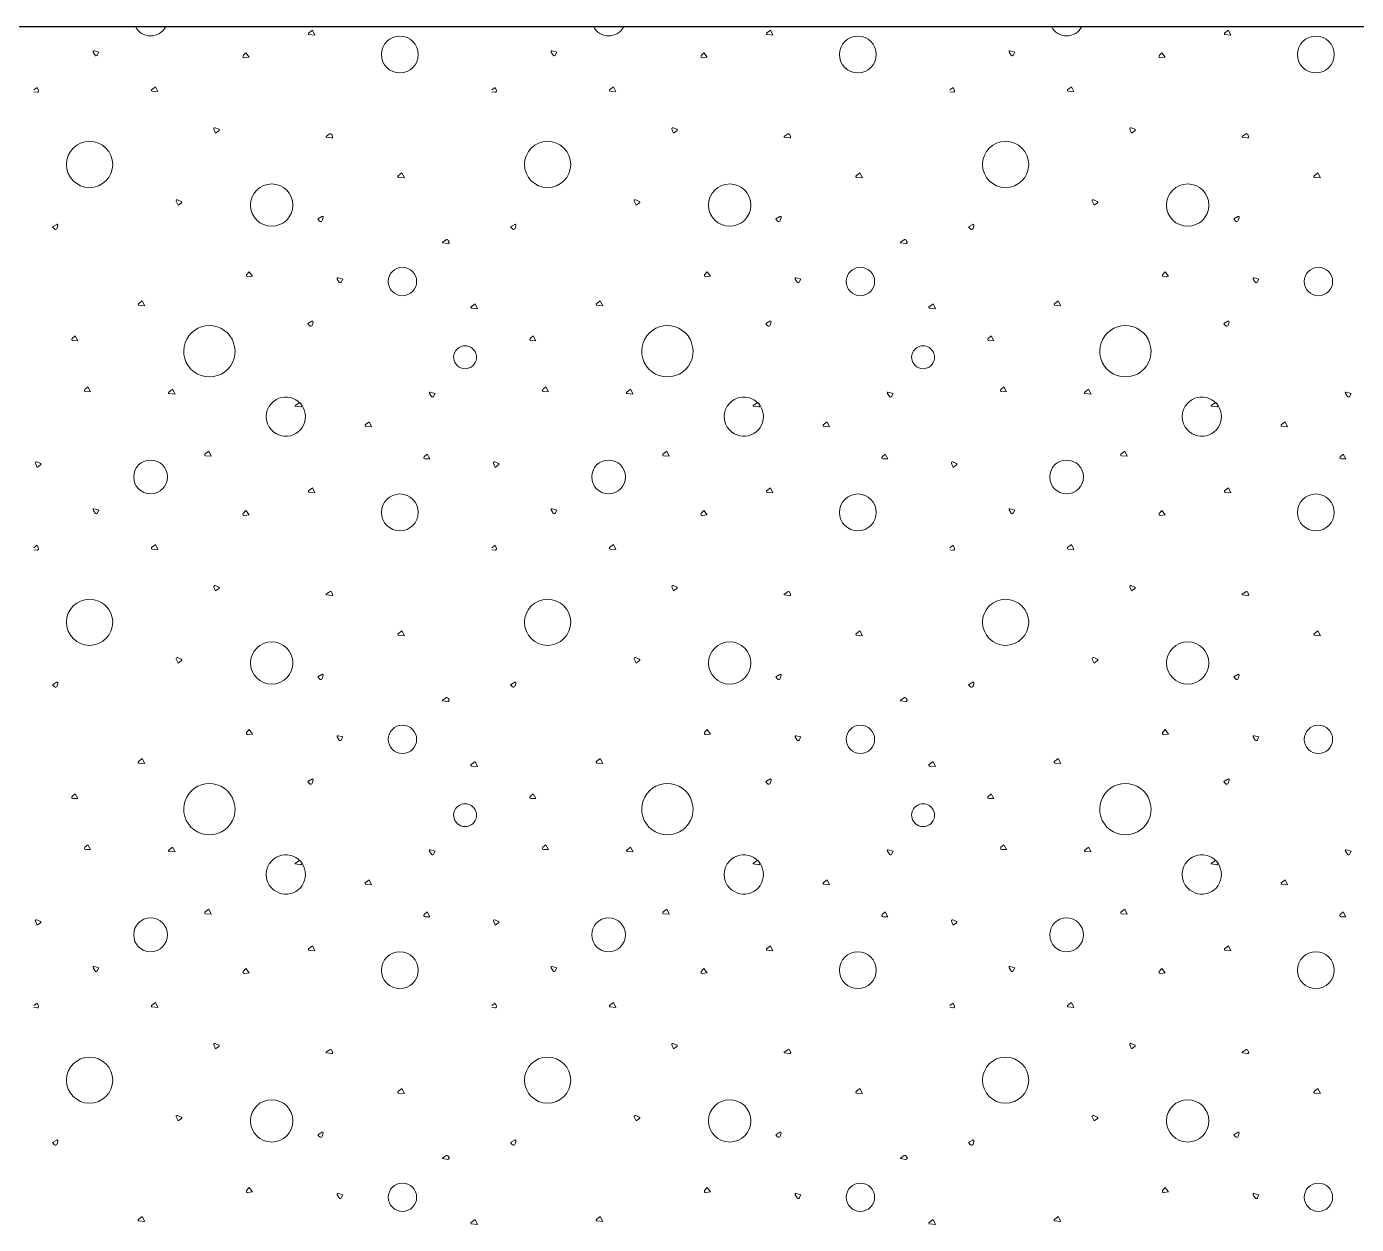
# Model space of a CAD drawing. Header units: millimetres. Extents: x 15 to 2176, y 3 to 641.
# Drawn here: x 859.2 to 905.65, y 46.22 to 88.07 of the extents above; entities that cross this region are included whole.
import ezdxf
from ezdxf.xclip import XClip

# ---------------------------------------------------------------- set-up
doc = ezdxf.new("R2010")
doc.units = ezdxf.units.MM
doc.header["$MEASUREMENT"] = 0
doc.header["$XCLIPFRAME"] = 0
doc.layers.add('A--------P-', color=7, linetype='Continuous')
doc.layers.add('A-01SF-----', color=7, linetype='Continuous')
doc.layers.add('A-L-10--EF-', color=4, linetype='Continuous', lineweight=0)

# ---------------------------------------------------------------- blocks, each defined once
blk = doc.blocks.new('*X6')
at = {"layer": 'A-L-10--EF-'}
for p, q in [((869.049, 87.847), (869.184, 87.953)), ((869.184, 87.953), (869.269, 87.778)), ((885.049, 87.847), (885.184, 87.953)), ((885.184, 87.953), (885.269, 87.778)), ((901.049, 87.847), (901.184, 87.953)), ((901.184, 87.953), (901.269, 87.778)), ((869.269, 87.778), (869.064, 87.796)), ((885.269, 87.778), (885.064, 87.796)), ((901.269, 87.778), (901.064, 87.796)), ((861.59, 87.072), (861.521, 87.182)), ((861.553, 87.225), (861.718, 87.181)), ((861.718, 87.181), (861.665, 87.076)), ((866.765, 87.058), (866.851, 87.162)), ((866.971, 87.009), (866.803, 86.988)), ((866.851, 87.162), (866.971, 87.009)), ((877.59, 87.072), (877.521, 87.182)), ((877.553, 87.225), (877.718, 87.181)), ((877.718, 87.181), (877.665, 87.076)), ((882.765, 87.058), (882.851, 87.162)), ((882.971, 87.009), (882.803, 86.988)), ((882.851, 87.162), (882.971, 87.009)), ((893.59, 87.072), (893.521, 87.182)), ((893.553, 87.225), (893.718, 87.181)), ((893.718, 87.181), (893.665, 87.076)), ((898.765, 87.058), (898.851, 87.162)), ((898.971, 87.009), (898.803, 86.988)), ((898.851, 87.162), (898.971, 87.009)), ((859.443, 85.862), (859.564, 85.947)), ((859.564, 85.947), (859.61, 85.839)), ((863.563, 85.869), (863.699, 85.974)), ((863.699, 85.974), (863.784, 85.8)), ((875.443, 85.862), (875.564, 85.947)), ((875.564, 85.947), (875.61, 85.839)), ((879.563, 85.869), (879.699, 85.974)), ((879.699, 85.974), (879.784, 85.8)), ((891.443, 85.862), (891.564, 85.947)), ((891.564, 85.947), (891.61, 85.839)), ((895.563, 85.869), (895.699, 85.974)), ((895.699, 85.974), (895.784, 85.8)), ((859.565, 85.779), (859.443, 85.795)), ((863.784, 85.8), (863.579, 85.818)), ((875.565, 85.779), (875.443, 85.795)), ((879.784, 85.8), (879.579, 85.818)), ((891.565, 85.779), (891.443, 85.795)), ((895.784, 85.8), (895.579, 85.818)), ((865.738, 84.492), (865.799, 84.351)), ((865.911, 84.484), (865.785, 84.539)), ((865.799, 84.351), (865.916, 84.435)), ((869.661, 84.236), (869.783, 84.322)), ((869.849, 84.189), (869.666, 84.214)), ((869.861, 84.299), (869.887, 84.239)), ((881.738, 84.492), (881.799, 84.351)), ((881.911, 84.484), (881.785, 84.539)), ((881.799, 84.351), (881.916, 84.435)), ((885.661, 84.236), (885.783, 84.322)), ((885.849, 84.189), (885.666, 84.214)), ((885.861, 84.299), (885.887, 84.239)), ((897.738, 84.492), (897.799, 84.351)), ((897.911, 84.484), (897.785, 84.539)), ((897.799, 84.351), (897.916, 84.435)), ((901.661, 84.236), (901.783, 84.322)), ((901.849, 84.189), (901.666, 84.214)), ((901.861, 84.299), (901.887, 84.239)), ((872.174, 82.857), (872.309, 82.962)), ((872.394, 82.788), (872.189, 82.805)), ((872.309, 82.962), (872.394, 82.788)), ((888.174, 82.857), (888.309, 82.962)), ((888.394, 82.788), (888.189, 82.805)), ((888.309, 82.962), (888.394, 82.788)), ((904.174, 82.857), (904.309, 82.962)), ((904.394, 82.788), (904.189, 82.805)), ((904.309, 82.962), (904.394, 82.788)), ((864.426, 81.974), (864.487, 81.834)), ((864.599, 81.967), (864.473, 82.022)), ((864.487, 81.834), (864.604, 81.917)), ((880.426, 81.974), (880.487, 81.834)), ((880.599, 81.967), (880.473, 82.022)), ((880.487, 81.834), (880.604, 81.917)), ((896.426, 81.974), (896.487, 81.834)), ((896.599, 81.967), (896.473, 82.022)), ((896.487, 81.834), (896.604, 81.917)), ((869.514, 81.438), (869.365, 81.352)), ((869.365, 81.352), (869.433, 81.277)), ((869.522, 81.297), (869.556, 81.404)), ((885.514, 81.438), (885.365, 81.352)), ((885.365, 81.352), (885.433, 81.277)), ((885.522, 81.297), (885.556, 81.404)), ((901.514, 81.438), (901.365, 81.352)), ((901.365, 81.352), (901.433, 81.277)), ((901.522, 81.297), (901.556, 81.404)), ((860.249, 81.163), (860.101, 81.077)), ((860.101, 81.077), (860.168, 81.002)), ((860.258, 81.022), (860.291, 81.129)), ((876.249, 81.163), (876.101, 81.077)), ((876.101, 81.077), (876.168, 81.002)), ((876.258, 81.022), (876.291, 81.129)), ((892.249, 81.163), (892.101, 81.077)), ((892.101, 81.077), (892.168, 81.002)), ((892.258, 81.022), (892.291, 81.129)), ((873.727, 80.536), (873.849, 80.621)), ((873.916, 80.489), (873.732, 80.514)), ((873.928, 80.599), (873.954, 80.539)), ((889.727, 80.536), (889.849, 80.621)), ((889.916, 80.489), (889.732, 80.514)), ((889.928, 80.599), (889.954, 80.539)), ((866.882, 79.402), (866.969, 79.506)), ((866.969, 79.506), (867.089, 79.353)), ((882.882, 79.402), (882.969, 79.506)), ((882.969, 79.506), (883.089, 79.353)), ((898.882, 79.402), (898.969, 79.506)), ((898.969, 79.506), (899.089, 79.353)), ((867.089, 79.353), (866.921, 79.332)), ((870.115, 79.141), (870.046, 79.251)), ((870.077, 79.294), (870.243, 79.25)), ((870.243, 79.25), (870.19, 79.145)), ((883.089, 79.353), (882.921, 79.332)), ((886.115, 79.141), (886.046, 79.251)), ((886.077, 79.294), (886.243, 79.25)), ((886.243, 79.25), (886.19, 79.145)), ((899.089, 79.353), (898.921, 79.332)), ((902.115, 79.141), (902.046, 79.251)), ((902.077, 79.294), (902.243, 79.25)), ((902.243, 79.25), (902.19, 79.145)), ((863.102, 78.39), (863.237, 78.495)), ((863.322, 78.321), (863.117, 78.338)), ((863.237, 78.495), (863.322, 78.321)), ((874.727, 78.286), (874.863, 78.391)), ((874.948, 78.216), (874.743, 78.234)), ((874.863, 78.391), (874.948, 78.216)), ((879.102, 78.39), (879.237, 78.495)), ((879.322, 78.321), (879.117, 78.338)), ((879.237, 78.495), (879.322, 78.321)), ((890.727, 78.286), (890.863, 78.391)), ((890.948, 78.216), (890.743, 78.234)), ((890.863, 78.391), (890.948, 78.216)), ((895.102, 78.39), (895.237, 78.495)), ((895.322, 78.321), (895.117, 78.338)), ((895.237, 78.495), (895.322, 78.321)), ((869.163, 77.779), (869.015, 77.693)), ((869.015, 77.693), (869.082, 77.618)), ((869.172, 77.638), (869.205, 77.746)), ((885.163, 77.779), (885.015, 77.693)), ((885.015, 77.693), (885.082, 77.618)), ((885.172, 77.638), (885.205, 77.746)), ((901.163, 77.779), (901.015, 77.693)), ((901.015, 77.693), (901.082, 77.618)), ((901.172, 77.638), (901.205, 77.746)), ((860.788, 77.175), (860.889, 77.264)), ((860.889, 77.264), (860.984, 77.095)), ((876.788, 77.175), (876.889, 77.264)), ((876.889, 77.264), (876.984, 77.095)), ((892.788, 77.175), (892.889, 77.264)), ((892.889, 77.264), (892.984, 77.095)), ((860.984, 77.095), (860.815, 77.099)), ((876.984, 77.095), (876.815, 77.099)), ((892.984, 77.095), (892.815, 77.099)), ((861.228, 75.394), (861.33, 75.483)), ((861.425, 75.314), (861.256, 75.319)), ((861.33, 75.483), (861.425, 75.314)), ((864.161, 75.3), (864.297, 75.405)), ((864.297, 75.405), (864.382, 75.231)), ((873.298, 75.302), (873.464, 75.258)), ((877.228, 75.394), (877.33, 75.483)), ((877.425, 75.314), (877.256, 75.319)), ((877.33, 75.483), (877.425, 75.314)), ((880.161, 75.3), (880.297, 75.405)), ((880.297, 75.405), (880.382, 75.231)), ((889.298, 75.302), (889.464, 75.258)), ((893.228, 75.394), (893.33, 75.483)), ((893.425, 75.314), (893.256, 75.319)), ((893.33, 75.483), (893.425, 75.314)), ((896.161, 75.3), (896.297, 75.405)), ((896.297, 75.405), (896.382, 75.231)), ((905.298, 75.302), (905.464, 75.258)), ((864.382, 75.231), (864.176, 75.249)), ((868.581, 74.834), (868.703, 74.92)), ((868.77, 74.787), (868.587, 74.812)), ((868.782, 74.897), (868.808, 74.837)), ((873.336, 75.149), (873.266, 75.258)), ((873.464, 75.258), (873.411, 75.153)), ((880.382, 75.231), (880.176, 75.249)), ((884.581, 74.834), (884.703, 74.92)), ((884.77, 74.787), (884.587, 74.812)), ((884.782, 74.897), (884.808, 74.837)), ((889.336, 75.149), (889.266, 75.258)), ((889.464, 75.258), (889.411, 75.153)), ((896.382, 75.231), (896.176, 75.249)), ((900.581, 74.834), (900.703, 74.92)), ((900.77, 74.787), (900.587, 74.812)), ((900.782, 74.897), (900.808, 74.837)), ((905.336, 75.149), (905.266, 75.258)), ((905.464, 75.258), (905.411, 75.153)), ((871.027, 74.155), (871.163, 74.261)), ((871.248, 74.086), (871.042, 74.104)), ((871.163, 74.261), (871.248, 74.086)), ((887.027, 74.155), (887.163, 74.261)), ((887.248, 74.086), (887.042, 74.104)), ((887.163, 74.261), (887.248, 74.086)), ((903.027, 74.155), (903.163, 74.261)), ((903.248, 74.086), (903.042, 74.104)), ((903.163, 74.261), (903.248, 74.086)), ((865.427, 73.127), (865.562, 73.232)), ((865.647, 73.058), (865.442, 73.075)), ((865.562, 73.232), (865.647, 73.058)), ((873.088, 73.045), (873.189, 73.134)), ((873.284, 72.965), (873.115, 72.969)), ((873.189, 73.134), (873.284, 72.965)), ((881.427, 73.127), (881.562, 73.232)), ((881.647, 73.058), (881.442, 73.075)), ((881.562, 73.232), (881.647, 73.058)), ((889.088, 73.045), (889.189, 73.134)), ((889.284, 72.965), (889.115, 72.969)), ((889.189, 73.134), (889.284, 72.965)), ((897.427, 73.127), (897.562, 73.232)), ((897.647, 73.058), (897.442, 73.075)), ((897.562, 73.232), (897.647, 73.058)), ((905.088, 73.045), (905.189, 73.134)), ((905.284, 72.965), (905.115, 72.969)), ((905.189, 73.134), (905.284, 72.965)), ((859.503, 72.811), (859.565, 72.671)), ((859.676, 72.804), (859.551, 72.859)), ((859.565, 72.671), (859.681, 72.754)), ((875.503, 72.811), (875.565, 72.671)), ((875.676, 72.804), (875.551, 72.859)), ((875.565, 72.671), (875.681, 72.754)), ((891.503, 72.811), (891.565, 72.671)), ((891.676, 72.804), (891.551, 72.859)), ((891.565, 72.671), (891.681, 72.754)), ((869.049, 71.847), (869.184, 71.953)), ((869.269, 71.778), (869.064, 71.796)), ((869.184, 71.953), (869.269, 71.778)), ((885.049, 71.847), (885.184, 71.953)), ((885.269, 71.778), (885.064, 71.796)), ((885.184, 71.953), (885.269, 71.778)), ((901.049, 71.847), (901.184, 71.953)), ((901.269, 71.778), (901.064, 71.796)), ((901.184, 71.953), (901.269, 71.778)), ((861.59, 71.072), (861.521, 71.182)), ((861.553, 71.225), (861.718, 71.181)), ((861.718, 71.181), (861.665, 71.076)), ((866.765, 71.058), (866.851, 71.162)), ((866.851, 71.162), (866.971, 71.009)), ((877.59, 71.072), (877.521, 71.182)), ((877.553, 71.225), (877.718, 71.181)), ((877.718, 71.181), (877.665, 71.076)), ((882.765, 71.058), (882.851, 71.162)), ((882.851, 71.162), (882.971, 71.009)), ((893.59, 71.072), (893.521, 71.182)), ((893.553, 71.225), (893.718, 71.181)), ((893.718, 71.181), (893.665, 71.076)), ((898.765, 71.058), (898.851, 71.162)), ((898.851, 71.162), (898.971, 71.009)), ((866.971, 71.009), (866.803, 70.988)), ((882.971, 71.009), (882.803, 70.988)), ((898.971, 71.009), (898.803, 70.988)), ((859.443, 69.862), (859.564, 69.947)), ((859.565, 69.779), (859.443, 69.795)), ((859.564, 69.947), (859.61, 69.839)), ((863.563, 69.869), (863.699, 69.974)), ((863.784, 69.8), (863.579, 69.818)), ((863.699, 69.974), (863.784, 69.8)), ((875.443, 69.862), (875.564, 69.947)), ((875.565, 69.779), (875.443, 69.795)), ((875.564, 69.947), (875.61, 69.839)), ((879.563, 69.869), (879.699, 69.974)), ((879.784, 69.8), (879.579, 69.818)), ((879.699, 69.974), (879.784, 69.8)), ((891.443, 69.862), (891.564, 69.947)), ((891.565, 69.779), (891.443, 69.795)), ((891.564, 69.947), (891.61, 69.839)), ((895.563, 69.869), (895.699, 69.974)), ((895.784, 69.8), (895.579, 69.818)), ((895.699, 69.974), (895.784, 69.8)), ((865.738, 68.492), (865.799, 68.351)), ((865.911, 68.484), (865.785, 68.539)), ((865.799, 68.351), (865.916, 68.435)), ((869.661, 68.236), (869.783, 68.322)), ((869.861, 68.299), (869.887, 68.239)), ((881.738, 68.492), (881.799, 68.351)), ((881.911, 68.484), (881.785, 68.539)), ((881.799, 68.351), (881.916, 68.435)), ((885.661, 68.236), (885.783, 68.322)), ((885.861, 68.299), (885.887, 68.239)), ((897.738, 68.492), (897.799, 68.351)), ((897.911, 68.484), (897.785, 68.539)), ((897.799, 68.351), (897.916, 68.435)), ((901.661, 68.236), (901.783, 68.322)), ((901.861, 68.299), (901.887, 68.239)), ((869.849, 68.189), (869.666, 68.214)), ((885.849, 68.189), (885.666, 68.214)), ((901.849, 68.189), (901.666, 68.214)), ((872.174, 66.857), (872.309, 66.962)), ((872.309, 66.962), (872.394, 66.788)), ((888.174, 66.857), (888.309, 66.962)), ((888.309, 66.962), (888.394, 66.788)), ((904.174, 66.857), (904.309, 66.962)), ((904.309, 66.962), (904.394, 66.788)), ((872.394, 66.788), (872.189, 66.805)), ((888.394, 66.788), (888.189, 66.805)), ((904.394, 66.788), (904.189, 66.805)), ((864.426, 65.974), (864.487, 65.834)), ((864.599, 65.967), (864.473, 66.022)), ((880.426, 65.974), (880.487, 65.834)), ((880.599, 65.967), (880.473, 66.022)), ((896.426, 65.974), (896.487, 65.834)), ((896.599, 65.967), (896.473, 66.022)), ((864.487, 65.834), (864.604, 65.917)), ((880.487, 65.834), (880.604, 65.917)), ((896.487, 65.834), (896.604, 65.917)), ((860.249, 65.163), (860.101, 65.077)), ((860.101, 65.077), (860.168, 65.002)), ((860.258, 65.022), (860.291, 65.129)), ((869.514, 65.438), (869.365, 65.352)), ((869.365, 65.352), (869.433, 65.277)), ((869.522, 65.297), (869.556, 65.404)), ((876.249, 65.163), (876.101, 65.077)), ((876.101, 65.077), (876.168, 65.002)), ((876.258, 65.022), (876.291, 65.129)), ((885.514, 65.438), (885.365, 65.352)), ((885.365, 65.352), (885.433, 65.277)), ((885.522, 65.297), (885.556, 65.404)), ((892.249, 65.163), (892.101, 65.077)), ((892.101, 65.077), (892.168, 65.002)), ((892.258, 65.022), (892.291, 65.129)), ((901.514, 65.438), (901.365, 65.352)), ((901.365, 65.352), (901.433, 65.277)), ((901.522, 65.297), (901.556, 65.404)), ((873.727, 64.536), (873.849, 64.621)), ((873.928, 64.599), (873.954, 64.539)), ((889.727, 64.536), (889.849, 64.621)), ((889.928, 64.599), (889.954, 64.539)), ((873.916, 64.489), (873.732, 64.514)), ((889.916, 64.489), (889.732, 64.514)), ((866.882, 63.402), (866.969, 63.506)), ((867.089, 63.353), (866.921, 63.332)), ((866.969, 63.506), (867.089, 63.353)), ((870.115, 63.141), (870.046, 63.251)), ((870.077, 63.294), (870.243, 63.25)), ((870.243, 63.25), (870.19, 63.145)), ((882.882, 63.402), (882.969, 63.506)), ((883.089, 63.353), (882.921, 63.332)), ((882.969, 63.506), (883.089, 63.353)), ((886.115, 63.141), (886.046, 63.251)), ((886.077, 63.294), (886.243, 63.25)), ((886.243, 63.25), (886.19, 63.145)), ((898.882, 63.402), (898.969, 63.506)), ((899.089, 63.353), (898.921, 63.332)), ((898.969, 63.506), (899.089, 63.353)), ((902.115, 63.141), (902.046, 63.251)), ((902.077, 63.294), (902.243, 63.25)), ((902.243, 63.25), (902.19, 63.145)), ((863.102, 62.39), (863.237, 62.495)), ((863.322, 62.321), (863.117, 62.338)), ((863.237, 62.495), (863.322, 62.321)), ((874.727, 62.286), (874.863, 62.391)), ((874.863, 62.391), (874.948, 62.216)), ((879.102, 62.39), (879.237, 62.495)), ((879.322, 62.321), (879.117, 62.338)), ((879.237, 62.495), (879.322, 62.321)), ((890.727, 62.286), (890.863, 62.391)), ((890.863, 62.391), (890.948, 62.216)), ((895.102, 62.39), (895.237, 62.495)), ((895.322, 62.321), (895.117, 62.338)), ((895.237, 62.495), (895.322, 62.321)), ((874.948, 62.216), (874.743, 62.234)), ((890.948, 62.216), (890.743, 62.234)), ((869.163, 61.779), (869.015, 61.693)), ((869.015, 61.693), (869.082, 61.618)), ((869.172, 61.638), (869.205, 61.746)), ((885.163, 61.779), (885.015, 61.693)), ((885.015, 61.693), (885.082, 61.618)), ((885.172, 61.638), (885.205, 61.746)), ((901.163, 61.779), (901.015, 61.693)), ((901.015, 61.693), (901.082, 61.618)), ((901.172, 61.638), (901.205, 61.746)), ((860.788, 61.175), (860.889, 61.264)), ((860.984, 61.095), (860.815, 61.099)), ((860.889, 61.264), (860.984, 61.095)), ((876.788, 61.175), (876.889, 61.264)), ((876.984, 61.095), (876.815, 61.099)), ((876.889, 61.264), (876.984, 61.095)), ((892.788, 61.175), (892.889, 61.264)), ((892.984, 61.095), (892.815, 61.099)), ((892.889, 61.264), (892.984, 61.095)), ((861.228, 59.394), (861.33, 59.483)), ((861.33, 59.483), (861.425, 59.314)), ((877.228, 59.394), (877.33, 59.483)), ((877.33, 59.483), (877.425, 59.314)), ((893.228, 59.394), (893.33, 59.483)), ((893.33, 59.483), (893.425, 59.314)), ((861.425, 59.314), (861.256, 59.319)), ((864.161, 59.3), (864.297, 59.405)), ((864.382, 59.231), (864.176, 59.249)), ((864.297, 59.405), (864.382, 59.231)), ((873.336, 59.149), (873.266, 59.258)), ((873.298, 59.302), (873.464, 59.258)), ((873.464, 59.258), (873.411, 59.153)), ((877.425, 59.314), (877.256, 59.319)), ((880.161, 59.3), (880.297, 59.405)), ((880.382, 59.231), (880.176, 59.249)), ((880.297, 59.405), (880.382, 59.231)), ((889.336, 59.149), (889.266, 59.258)), ((889.298, 59.302), (889.464, 59.258)), ((889.464, 59.258), (889.411, 59.153)), ((893.425, 59.314), (893.256, 59.319)), ((896.161, 59.3), (896.297, 59.405)), ((896.382, 59.231), (896.176, 59.249)), ((896.297, 59.405), (896.382, 59.231)), ((905.336, 59.149), (905.266, 59.258)), ((905.298, 59.302), (905.464, 59.258)), ((905.464, 59.258), (905.411, 59.153)), ((868.581, 58.834), (868.703, 58.92)), ((868.77, 58.787), (868.587, 58.812)), ((868.782, 58.897), (868.808, 58.837)), ((884.581, 58.834), (884.703, 58.92)), ((884.77, 58.787), (884.587, 58.812)), ((884.782, 58.897), (884.808, 58.837)), ((900.581, 58.834), (900.703, 58.92)), ((900.77, 58.787), (900.587, 58.812)), ((900.782, 58.897), (900.808, 58.837)), ((871.027, 58.155), (871.163, 58.261)), ((871.248, 58.086), (871.042, 58.104)), ((871.163, 58.261), (871.248, 58.086)), ((887.027, 58.155), (887.163, 58.261)), ((887.248, 58.086), (887.042, 58.104)), ((887.163, 58.261), (887.248, 58.086)), ((903.027, 58.155), (903.163, 58.261)), ((903.248, 58.086), (903.042, 58.104)), ((903.163, 58.261), (903.248, 58.086)), ((865.427, 57.127), (865.562, 57.232)), ((865.562, 57.232), (865.647, 57.058)), ((881.427, 57.127), (881.562, 57.232)), ((881.562, 57.232), (881.647, 57.058)), ((897.427, 57.127), (897.562, 57.232)), ((897.562, 57.232), (897.647, 57.058)), ((859.503, 56.811), (859.565, 56.671)), ((859.676, 56.804), (859.551, 56.859)), ((859.565, 56.671), (859.681, 56.754)), ((865.647, 57.058), (865.442, 57.075)), ((873.088, 57.045), (873.189, 57.134)), ((873.284, 56.965), (873.115, 56.969)), ((873.189, 57.134), (873.284, 56.965)), ((875.503, 56.811), (875.565, 56.671)), ((875.676, 56.804), (875.551, 56.859)), ((875.565, 56.671), (875.681, 56.754)), ((881.647, 57.058), (881.442, 57.075)), ((889.088, 57.045), (889.189, 57.134)), ((889.284, 56.965), (889.115, 56.969)), ((889.189, 57.134), (889.284, 56.965)), ((891.503, 56.811), (891.565, 56.671)), ((891.676, 56.804), (891.551, 56.859)), ((891.565, 56.671), (891.681, 56.754)), ((897.647, 57.058), (897.442, 57.075)), ((905.088, 57.045), (905.189, 57.134)), ((905.284, 56.965), (905.115, 56.969)), ((905.189, 57.134), (905.284, 56.965)), ((869.049, 55.847), (869.184, 55.953)), ((869.269, 55.778), (869.064, 55.796)), ((869.184, 55.953), (869.269, 55.778)), ((885.049, 55.847), (885.184, 55.953)), ((885.269, 55.778), (885.064, 55.796)), ((885.184, 55.953), (885.269, 55.778)), ((901.049, 55.847), (901.184, 55.953)), ((901.269, 55.778), (901.064, 55.796)), ((901.184, 55.953), (901.269, 55.778)), ((861.59, 55.072), (861.521, 55.182)), ((861.553, 55.225), (861.718, 55.181)), ((861.718, 55.181), (861.665, 55.076)), ((866.765, 55.058), (866.851, 55.162)), ((866.971, 55.009), (866.803, 54.988)), ((866.851, 55.162), (866.971, 55.009)), ((877.59, 55.072), (877.521, 55.182)), ((877.553, 55.225), (877.718, 55.181)), ((877.718, 55.181), (877.665, 55.076)), ((882.765, 55.058), (882.851, 55.162)), ((882.971, 55.009), (882.803, 54.988)), ((882.851, 55.162), (882.971, 55.009)), ((893.59, 55.072), (893.521, 55.182)), ((893.553, 55.225), (893.718, 55.181)), ((893.718, 55.181), (893.665, 55.076)), ((898.765, 55.058), (898.851, 55.162)), ((898.971, 55.009), (898.803, 54.988)), ((898.851, 55.162), (898.971, 55.009)), ((859.443, 53.862), (859.564, 53.947)), ((859.564, 53.947), (859.61, 53.839)), ((863.563, 53.869), (863.699, 53.974)), ((863.699, 53.974), (863.784, 53.8)), ((875.443, 53.862), (875.564, 53.947)), ((875.564, 53.947), (875.61, 53.839)), ((879.563, 53.869), (879.699, 53.974)), ((879.699, 53.974), (879.784, 53.8)), ((891.443, 53.862), (891.564, 53.947)), ((891.564, 53.947), (891.61, 53.839)), ((895.563, 53.869), (895.699, 53.974)), ((895.699, 53.974), (895.784, 53.8)), ((859.565, 53.779), (859.443, 53.795)), ((863.784, 53.8), (863.579, 53.818)), ((875.565, 53.779), (875.443, 53.795)), ((879.784, 53.8), (879.579, 53.818)), ((891.565, 53.779), (891.443, 53.795)), ((895.784, 53.8), (895.579, 53.818)), ((865.911, 52.484), (865.785, 52.539)), ((881.911, 52.484), (881.785, 52.539)), ((897.911, 52.484), (897.785, 52.539)), ((865.738, 52.492), (865.799, 52.351)), ((865.799, 52.351), (865.916, 52.435)), ((869.661, 52.236), (869.783, 52.322)), ((869.849, 52.189), (869.666, 52.214)), ((869.861, 52.299), (869.887, 52.239)), ((881.738, 52.492), (881.799, 52.351)), ((881.799, 52.351), (881.916, 52.435)), ((885.661, 52.236), (885.783, 52.322)), ((885.849, 52.189), (885.666, 52.214)), ((885.861, 52.299), (885.887, 52.239)), ((897.738, 52.492), (897.799, 52.351)), ((897.799, 52.351), (897.916, 52.435)), ((901.661, 52.236), (901.783, 52.322)), ((901.849, 52.189), (901.666, 52.214)), ((901.861, 52.299), (901.887, 52.239)), ((872.174, 50.857), (872.309, 50.962)), ((872.394, 50.788), (872.189, 50.805)), ((872.309, 50.962), (872.394, 50.788)), ((888.174, 50.857), (888.309, 50.962)), ((888.394, 50.788), (888.189, 50.805)), ((888.309, 50.962), (888.394, 50.788)), ((904.174, 50.857), (904.309, 50.962)), ((904.394, 50.788), (904.189, 50.805)), ((904.309, 50.962), (904.394, 50.788)), ((864.426, 49.974), (864.487, 49.834)), ((864.599, 49.967), (864.473, 50.022)), ((864.487, 49.834), (864.604, 49.917)), ((880.426, 49.974), (880.487, 49.834)), ((880.599, 49.967), (880.473, 50.022)), ((880.487, 49.834), (880.604, 49.917)), ((896.426, 49.974), (896.487, 49.834)), ((896.599, 49.967), (896.473, 50.022)), ((896.487, 49.834), (896.604, 49.917)), ((869.514, 49.438), (869.365, 49.352)), ((869.365, 49.352), (869.433, 49.277)), ((869.522, 49.297), (869.556, 49.404)), ((885.514, 49.438), (885.365, 49.352)), ((885.365, 49.352), (885.433, 49.277)), ((885.522, 49.297), (885.556, 49.404)), ((901.514, 49.438), (901.365, 49.352)), ((901.365, 49.352), (901.433, 49.277)), ((901.522, 49.297), (901.556, 49.404)), ((860.249, 49.163), (860.101, 49.077)), ((860.101, 49.077), (860.168, 49.002)), ((860.258, 49.022), (860.291, 49.129)), ((876.249, 49.163), (876.101, 49.077)), ((876.101, 49.077), (876.168, 49.002)), ((876.258, 49.022), (876.291, 49.129)), ((892.249, 49.163), (892.101, 49.077)), ((892.101, 49.077), (892.168, 49.002)), ((892.258, 49.022), (892.291, 49.129)), ((873.727, 48.536), (873.849, 48.621)), ((873.916, 48.489), (873.732, 48.514)), ((873.928, 48.599), (873.954, 48.539)), ((889.727, 48.536), (889.849, 48.621)), ((889.916, 48.489), (889.732, 48.514)), ((889.928, 48.599), (889.954, 48.539)), ((866.882, 47.402), (866.969, 47.506)), ((866.969, 47.506), (867.089, 47.353)), ((882.882, 47.402), (882.969, 47.506)), ((882.969, 47.506), (883.089, 47.353)), ((898.882, 47.402), (898.969, 47.506)), ((898.969, 47.506), (899.089, 47.353)), ((867.089, 47.353), (866.921, 47.332)), ((870.115, 47.141), (870.046, 47.251)), ((870.077, 47.294), (870.243, 47.25)), ((870.243, 47.25), (870.19, 47.145)), ((883.089, 47.353), (882.921, 47.332)), ((886.115, 47.141), (886.046, 47.251)), ((886.077, 47.294), (886.243, 47.25)), ((886.243, 47.25), (886.19, 47.145)), ((899.089, 47.353), (898.921, 47.332)), ((902.115, 47.141), (902.046, 47.251)), ((902.077, 47.294), (902.243, 47.25)), ((902.243, 47.25), (902.19, 47.145)), ((863.102, 46.39), (863.237, 46.495)), ((863.237, 46.495), (863.322, 46.321)), ((879.102, 46.39), (879.237, 46.495)), ((879.237, 46.495), (879.322, 46.321)), ((895.102, 46.39), (895.237, 46.495)), ((895.237, 46.495), (895.322, 46.321)), ((863.322, 46.321), (863.117, 46.338)), ((874.727, 46.286), (874.863, 46.391)), ((874.948, 46.216), (874.743, 46.234)), ((874.863, 46.391), (874.948, 46.216)), ((879.322, 46.321), (879.117, 46.338)), ((890.727, 46.286), (890.863, 46.391)), ((890.948, 46.216), (890.743, 46.234)), ((890.863, 46.391), (890.948, 46.216)), ((895.322, 46.321), (895.117, 46.338))]:
    blk.add_line(p, q, dxfattribs=at)
for centre, radius in [((872.236, 87.098), 0.643), ((888.236, 87.098), 0.643), ((904.236, 87.098), 0.643), ((861.397, 83.257), 0.807), ((877.397, 83.257), 0.807), ((893.397, 83.257), 0.807), ((872.325, 79.166), 0.496), ((888.325, 79.166), 0.496), ((904.325, 79.166), 0.496), ((863.526, 72.337), 0.59), ((879.526, 72.337), 0.59), ((895.526, 72.337), 0.59), ((872.236, 71.098), 0.643), ((888.236, 71.098), 0.643), ((904.236, 71.098), 0.643), ((861.397, 67.257), 0.807), ((877.397, 67.257), 0.807), ((893.397, 67.257), 0.807), ((872.325, 63.166), 0.496), ((888.325, 63.166), 0.496), ((904.325, 63.166), 0.496), ((863.526, 56.337), 0.59), ((879.526, 56.337), 0.59), ((895.526, 56.337), 0.59), ((872.236, 55.098), 0.643), ((888.236, 55.098), 0.643), ((904.236, 55.098), 0.643), ((861.397, 51.257), 0.807), ((877.397, 51.257), 0.807), ((893.397, 51.257), 0.807), ((872.325, 47.166), 0.496), ((888.325, 47.166), 0.496), ((904.325, 47.166), 0.496)]:
    blk.add_circle(centre, radius, dxfattribs=at)
for centre, radius, start, end in [((863.526, 88.337), 0.59, 206.4527, 333.5473), ((869.067, 87.825), 0.0288, 127.9022, 265.0768), ((879.526, 88.337), 0.59, 206.4527, 333.5473), ((885.067, 87.825), 0.0288, 127.9022, 265.0768), ((895.526, 88.337), 0.59, 206.4527, 333.5473), ((901.067, 87.825), 0.0288, 127.9022, 265.0768), ((861.545, 87.197), 0.0288, 75.2067, 212.3813), ((861.627, 87.095), 0.0432, 212.3813, 333.2854), ((866.798, 87.03), 0.0432, 140.1139, 277.2885), ((877.545, 87.197), 0.0288, 75.2067, 212.3813), ((877.627, 87.095), 0.0432, 212.3813, 333.2854), ((882.798, 87.03), 0.0432, 140.1139, 277.2885), ((893.545, 87.197), 0.0288, 75.2067, 212.3813), ((893.627, 87.095), 0.0432, 212.3813, 333.2854), ((898.798, 87.03), 0.0432, 140.1139, 277.2885), ((859.571, 85.822), 0.0432, 262.2885, 23.1926), ((863.581, 85.846), 0.0288, 127.9022, 265.0768), ((875.571, 85.822), 0.0432, 262.2885, 23.1926), ((879.581, 85.846), 0.0288, 127.9022, 265.0768), ((891.571, 85.822), 0.0432, 262.2885, 23.1926), ((895.581, 85.846), 0.0288, 127.9022, 265.0768), ((865.771, 84.506), 0.036, 66.4475, 203.6221), ((865.899, 84.458), 0.0288, 305.5434, 66.4475), ((869.667, 84.226), 0.012, 125.1139, 262.2885), ((869.813, 84.278), 0.0528, 23.1926, 125.1139), ((869.854, 84.225), 0.036, 262.2885, 23.1926), ((881.771, 84.506), 0.036, 66.4475, 203.6221), ((881.899, 84.458), 0.0288, 305.5434, 66.4475), ((885.667, 84.226), 0.012, 125.1139, 262.2885), ((885.813, 84.278), 0.0528, 23.1926, 125.1139), ((885.854, 84.225), 0.036, 262.2885, 23.1926), ((897.771, 84.506), 0.036, 66.4475, 203.6221), ((897.899, 84.458), 0.0288, 305.5434, 66.4475), ((901.667, 84.226), 0.012, 125.1139, 262.2885), ((901.813, 84.278), 0.0528, 23.1926, 125.1139), ((901.854, 84.225), 0.036, 262.2885, 23.1926), ((872.192, 82.834), 0.0288, 127.9022, 265.0768), ((888.192, 82.834), 0.0288, 127.9022, 265.0768), ((904.192, 82.834), 0.0288, 127.9022, 265.0768), ((867.758, 81.835), 0.74, 90, 270), ((867.758, 81.835), 0.74, 270, 90), ((883.758, 81.835), 0.74, 90, 270), ((883.758, 81.835), 0.74, 270, 90), ((899.758, 81.835), 0.74, 90, 270), ((899.758, 81.835), 0.74, 270, 90), ((864.459, 81.989), 0.036, 66.4475, 203.6221), ((864.587, 81.941), 0.0288, 305.5434, 66.4475), ((880.459, 81.989), 0.036, 66.4475, 203.6221), ((880.587, 81.941), 0.0288, 305.5434, 66.4475), ((896.459, 81.989), 0.036, 66.4475, 203.6221), ((896.587, 81.941), 0.0288, 305.5434, 66.4475), ((869.528, 81.413), 0.0288, 342.8254, 120), ((885.528, 81.413), 0.0288, 342.8254, 120), ((901.528, 81.413), 0.0288, 342.8254, 120), ((860.207, 81.037), 0.0528, 221.9213, 342.8254), ((860.263, 81.138), 0.0288, 342.8254, 120), ((869.472, 81.312), 0.0528, 221.9213, 342.8254), ((876.207, 81.037), 0.0528, 221.9213, 342.8254), ((876.263, 81.138), 0.0288, 342.8254, 120), ((885.472, 81.312), 0.0528, 221.9213, 342.8254), ((892.207, 81.037), 0.0528, 221.9213, 342.8254), ((892.263, 81.138), 0.0288, 342.8254, 120), ((901.472, 81.312), 0.0528, 221.9213, 342.8254), ((873.734, 80.526), 0.012, 125.1139, 262.2885), ((873.879, 80.578), 0.0528, 23.1926, 125.1139), ((873.921, 80.525), 0.036, 262.2885, 23.1926), ((889.734, 80.526), 0.012, 125.1139, 262.2885), ((889.879, 80.578), 0.0528, 23.1926, 125.1139), ((889.921, 80.525), 0.036, 262.2885, 23.1926), ((866.916, 79.375), 0.0432, 140.1139, 277.2885), ((870.07, 79.266), 0.0288, 75.2067, 212.3813), ((870.152, 79.164), 0.0432, 212.3813, 333.2854), ((882.916, 79.375), 0.0432, 140.1139, 277.2885), ((886.07, 79.266), 0.0288, 75.2067, 212.3813), ((886.152, 79.164), 0.0432, 212.3813, 333.2854), ((898.916, 79.375), 0.0432, 140.1139, 277.2885), ((902.07, 79.266), 0.0288, 75.2067, 212.3813), ((902.152, 79.164), 0.0432, 212.3813, 333.2854), ((863.12, 78.367), 0.0288, 127.9022, 265.0768), ((874.745, 78.263), 0.0288, 127.9022, 265.0768), ((879.12, 78.367), 0.0288, 127.9022, 265.0768), ((890.745, 78.263), 0.0288, 127.9022, 265.0768), ((895.12, 78.367), 0.0288, 127.9022, 265.0768), ((865.581, 76.727), 0.897, 343.6089, 196.3911), ((869.121, 77.654), 0.0528, 221.9213, 342.8254), ((869.177, 77.754), 0.0288, 342.8254, 120), ((881.581, 76.727), 0.897, 343.6089, 196.3911), ((885.121, 77.654), 0.0528, 221.9213, 342.8254), ((885.177, 77.754), 0.0288, 342.8254, 120), ((897.581, 76.727), 0.897, 343.6089, 196.3911), ((901.121, 77.654), 0.0528, 221.9213, 342.8254), ((901.177, 77.754), 0.0288, 342.8254, 120), ((860.817, 77.143), 0.0432, 131.2386, 268.4132), ((876.817, 77.143), 0.0432, 131.2386, 268.4132), ((892.817, 77.143), 0.0432, 131.2386, 268.4132), ((874.514, 76.518), 0.4, 353.7067, 186.2933), ((890.514, 76.518), 0.4, 353.7067, 186.2933), ((865.581, 76.727), 0.897, 196.3911, 343.6089), ((874.514, 76.518), 0.4, 186.2933, 353.7067), ((881.581, 76.727), 0.897, 196.3911, 343.6089), ((890.514, 76.518), 0.4, 186.2933, 353.7067), ((897.581, 76.727), 0.897, 196.3911, 343.6089), ((861.257, 75.362), 0.0432, 131.2386, 268.4132), ((864.179, 75.277), 0.0288, 127.9022, 265.0768), ((873.291, 75.274), 0.0288, 75.2067, 212.3813), ((877.257, 75.362), 0.0432, 131.2386, 268.4132), ((880.179, 75.277), 0.0288, 127.9022, 265.0768), ((889.291, 75.274), 0.0288, 75.2067, 212.3813), ((893.257, 75.362), 0.0432, 131.2386, 268.4132), ((896.179, 75.277), 0.0288, 127.9022, 265.0768), ((905.291, 75.274), 0.0288, 75.2067, 212.3813), ((868.252, 74.445), 0.686, 136.1287, 223.8713), ((868.252, 74.445), 0.686, 223.8713, 136.1287), ((868.588, 74.824), 0.012, 125.1139, 262.2885), ((868.734, 74.876), 0.0528, 23.1926, 125.1139), ((868.775, 74.823), 0.036, 262.2885, 23.1926), ((873.372, 75.172), 0.0432, 212.3813, 333.2854), ((884.252, 74.445), 0.686, 136.1287, 223.8713), ((884.252, 74.445), 0.686, 223.8713, 136.1287), ((884.588, 74.824), 0.012, 125.1139, 262.2885), ((884.734, 74.876), 0.0528, 23.1926, 125.1139), ((884.775, 74.823), 0.036, 262.2885, 23.1926), ((889.372, 75.172), 0.0432, 212.3813, 333.2854), ((900.252, 74.445), 0.686, 136.1287, 223.8713), ((900.252, 74.445), 0.686, 223.8713, 136.1287), ((900.588, 74.824), 0.012, 125.1139, 262.2885), ((900.734, 74.876), 0.0528, 23.1926, 125.1139), ((900.775, 74.823), 0.036, 262.2885, 23.1926), ((905.372, 75.172), 0.0432, 212.3813, 333.2854), ((871.045, 74.133), 0.0288, 127.9022, 265.0768), ((887.045, 74.133), 0.0288, 127.9022, 265.0768), ((903.045, 74.133), 0.0288, 127.9022, 265.0768), ((865.445, 73.104), 0.0288, 127.9022, 265.0768), ((873.116, 73.013), 0.0432, 131.2386, 268.4132), ((881.445, 73.104), 0.0288, 127.9022, 265.0768), ((889.116, 73.013), 0.0432, 131.2386, 268.4132), ((897.445, 73.104), 0.0288, 127.9022, 265.0768), ((905.116, 73.013), 0.0432, 131.2386, 268.4132), ((859.536, 72.826), 0.036, 66.4475, 203.6221), ((859.664, 72.778), 0.0288, 305.5434, 66.4475), ((875.536, 72.826), 0.036, 66.4475, 203.6221), ((875.664, 72.778), 0.0288, 305.5434, 66.4475), ((891.536, 72.826), 0.036, 66.4475, 203.6221), ((891.664, 72.778), 0.0288, 305.5434, 66.4475), ((869.067, 71.825), 0.0288, 127.9022, 265.0768), ((885.067, 71.825), 0.0288, 127.9022, 265.0768), ((901.067, 71.825), 0.0288, 127.9022, 265.0768), ((861.545, 71.197), 0.0288, 75.2067, 212.3813), ((877.545, 71.197), 0.0288, 75.2067, 212.3813), ((893.545, 71.197), 0.0288, 75.2067, 212.3813), ((861.627, 71.095), 0.0432, 212.3813, 333.2854), ((866.798, 71.03), 0.0432, 140.1139, 277.2885), ((877.627, 71.095), 0.0432, 212.3813, 333.2854), ((882.798, 71.03), 0.0432, 140.1139, 277.2885), ((893.627, 71.095), 0.0432, 212.3813, 333.2854), ((898.798, 71.03), 0.0432, 140.1139, 277.2885), ((859.571, 69.822), 0.0432, 262.2885, 23.1926), ((863.581, 69.846), 0.0288, 127.9022, 265.0768), ((875.571, 69.822), 0.0432, 262.2885, 23.1926), ((879.581, 69.846), 0.0288, 127.9022, 265.0768), ((891.571, 69.822), 0.0432, 262.2885, 23.1926), ((895.581, 69.846), 0.0288, 127.9022, 265.0768), ((865.771, 68.506), 0.036, 66.4475, 203.6221), ((865.899, 68.458), 0.0288, 305.5434, 66.4475), ((869.813, 68.278), 0.0528, 23.1926, 125.1139), ((881.771, 68.506), 0.036, 66.4475, 203.6221), ((881.899, 68.458), 0.0288, 305.5434, 66.4475), ((885.813, 68.278), 0.0528, 23.1926, 125.1139), ((897.771, 68.506), 0.036, 66.4475, 203.6221), ((897.899, 68.458), 0.0288, 305.5434, 66.4475), ((901.813, 68.278), 0.0528, 23.1926, 125.1139), ((869.667, 68.226), 0.012, 125.1139, 262.2885), ((869.854, 68.225), 0.036, 262.2885, 23.1926), ((885.667, 68.226), 0.012, 125.1139, 262.2885), ((885.854, 68.225), 0.036, 262.2885, 23.1926), ((901.667, 68.226), 0.012, 125.1139, 262.2885), ((901.854, 68.225), 0.036, 262.2885, 23.1926), ((867.758, 65.835), 0.74, 90, 270), ((867.758, 65.835), 0.74, 270, 90), ((872.192, 66.834), 0.0288, 127.9022, 265.0768), ((883.758, 65.835), 0.74, 90, 270), ((883.758, 65.835), 0.74, 270, 90), ((888.192, 66.834), 0.0288, 127.9022, 265.0768), ((899.758, 65.835), 0.74, 90, 270), ((899.758, 65.835), 0.74, 270, 90), ((904.192, 66.834), 0.0288, 127.9022, 265.0768), ((864.459, 65.989), 0.036, 66.4475, 203.6221), ((880.459, 65.989), 0.036, 66.4475, 203.6221), ((896.459, 65.989), 0.036, 66.4475, 203.6221), ((864.587, 65.941), 0.0288, 305.5434, 66.4475), ((880.587, 65.941), 0.0288, 305.5434, 66.4475), ((896.587, 65.941), 0.0288, 305.5434, 66.4475), ((860.263, 65.138), 0.0288, 342.8254, 120), ((869.472, 65.312), 0.0528, 221.9213, 342.8254), ((869.528, 65.413), 0.0288, 342.8254, 120), ((876.263, 65.138), 0.0288, 342.8254, 120), ((885.472, 65.312), 0.0528, 221.9213, 342.8254), ((885.528, 65.413), 0.0288, 342.8254, 120), ((892.263, 65.138), 0.0288, 342.8254, 120), ((901.472, 65.312), 0.0528, 221.9213, 342.8254), ((901.528, 65.413), 0.0288, 342.8254, 120), ((860.207, 65.037), 0.0528, 221.9213, 342.8254), ((873.879, 64.578), 0.0528, 23.1926, 125.1139), ((876.207, 65.037), 0.0528, 221.9213, 342.8254), ((889.879, 64.578), 0.0528, 23.1926, 125.1139), ((892.207, 65.037), 0.0528, 221.9213, 342.8254), ((873.734, 64.526), 0.012, 125.1139, 262.2885), ((873.921, 64.525), 0.036, 262.2885, 23.1926), ((889.734, 64.526), 0.012, 125.1139, 262.2885), ((889.921, 64.525), 0.036, 262.2885, 23.1926), ((866.916, 63.375), 0.0432, 140.1139, 277.2885), ((870.07, 63.266), 0.0288, 75.2067, 212.3813), ((882.916, 63.375), 0.0432, 140.1139, 277.2885), ((886.07, 63.266), 0.0288, 75.2067, 212.3813), ((898.916, 63.375), 0.0432, 140.1139, 277.2885), ((902.07, 63.266), 0.0288, 75.2067, 212.3813), ((870.152, 63.164), 0.0432, 212.3813, 333.2854), ((886.152, 63.164), 0.0432, 212.3813, 333.2854), ((902.152, 63.164), 0.0432, 212.3813, 333.2854), ((863.12, 62.367), 0.0288, 127.9022, 265.0768), ((874.745, 62.263), 0.0288, 127.9022, 265.0768), ((879.12, 62.367), 0.0288, 127.9022, 265.0768), ((890.745, 62.263), 0.0288, 127.9022, 265.0768), ((895.12, 62.367), 0.0288, 127.9022, 265.0768), ((865.581, 60.727), 0.897, 343.6089, 196.3911), ((869.121, 61.654), 0.0528, 221.9213, 342.8254), ((869.177, 61.754), 0.0288, 342.8254, 120), ((881.581, 60.727), 0.897, 343.6089, 196.3911), ((885.121, 61.654), 0.0528, 221.9213, 342.8254), ((885.177, 61.754), 0.0288, 342.8254, 120), ((897.581, 60.727), 0.897, 343.6089, 196.3911), ((901.121, 61.654), 0.0528, 221.9213, 342.8254), ((901.177, 61.754), 0.0288, 342.8254, 120), ((860.817, 61.143), 0.0432, 131.2386, 268.4132), ((874.514, 60.518), 0.4, 353.7067, 186.2933), ((876.817, 61.143), 0.0432, 131.2386, 268.4132), ((890.514, 60.518), 0.4, 353.7067, 186.2933), ((892.817, 61.143), 0.0432, 131.2386, 268.4132), ((865.581, 60.727), 0.897, 196.3911, 343.6089), ((874.514, 60.518), 0.4, 186.2933, 353.7067), ((881.581, 60.727), 0.897, 196.3911, 343.6089), ((890.514, 60.518), 0.4, 186.2933, 353.7067), ((897.581, 60.727), 0.897, 196.3911, 343.6089), ((861.257, 59.362), 0.0432, 131.2386, 268.4132), ((864.179, 59.277), 0.0288, 127.9022, 265.0768), ((868.252, 58.445), 0.686, 223.8713, 136.1287), ((873.291, 59.274), 0.0288, 75.2067, 212.3813), ((873.372, 59.172), 0.0432, 212.3813, 333.2854), ((877.257, 59.362), 0.0432, 131.2386, 268.4132), ((880.179, 59.277), 0.0288, 127.9022, 265.0768), ((884.252, 58.445), 0.686, 223.8713, 136.1287), ((889.291, 59.274), 0.0288, 75.2067, 212.3813), ((889.372, 59.172), 0.0432, 212.3813, 333.2854), ((893.257, 59.362), 0.0432, 131.2386, 268.4132), ((896.179, 59.277), 0.0288, 127.9022, 265.0768), ((900.252, 58.445), 0.686, 223.8713, 136.1287), ((905.291, 59.274), 0.0288, 75.2067, 212.3813), ((905.372, 59.172), 0.0432, 212.3813, 333.2854), ((868.252, 58.445), 0.686, 136.1287, 223.8713), ((868.588, 58.824), 0.012, 125.1139, 262.2885), ((868.734, 58.876), 0.0528, 23.1926, 125.1139), ((868.775, 58.823), 0.036, 262.2885, 23.1926), ((884.252, 58.445), 0.686, 136.1287, 223.8713), ((884.588, 58.824), 0.012, 125.1139, 262.2885), ((884.734, 58.876), 0.0528, 23.1926, 125.1139), ((884.775, 58.823), 0.036, 262.2885, 23.1926), ((900.252, 58.445), 0.686, 136.1287, 223.8713), ((900.588, 58.824), 0.012, 125.1139, 262.2885), ((900.734, 58.876), 0.0528, 23.1926, 125.1139), ((900.775, 58.823), 0.036, 262.2885, 23.1926), ((871.045, 58.133), 0.0288, 127.9022, 265.0768), ((887.045, 58.133), 0.0288, 127.9022, 265.0768), ((903.045, 58.133), 0.0288, 127.9022, 265.0768), ((859.536, 56.826), 0.036, 66.4475, 203.6221), ((859.664, 56.778), 0.0288, 305.5434, 66.4475), ((865.445, 57.104), 0.0288, 127.9022, 265.0768), ((873.116, 57.013), 0.0432, 131.2386, 268.4132), ((875.536, 56.826), 0.036, 66.4475, 203.6221), ((875.664, 56.778), 0.0288, 305.5434, 66.4475), ((881.445, 57.104), 0.0288, 127.9022, 265.0768), ((889.116, 57.013), 0.0432, 131.2386, 268.4132), ((891.536, 56.826), 0.036, 66.4475, 203.6221), ((891.664, 56.778), 0.0288, 305.5434, 66.4475), ((897.445, 57.104), 0.0288, 127.9022, 265.0768), ((905.116, 57.013), 0.0432, 131.2386, 268.4132), ((869.067, 55.825), 0.0288, 127.9022, 265.0768), ((885.067, 55.825), 0.0288, 127.9022, 265.0768), ((901.067, 55.825), 0.0288, 127.9022, 265.0768), ((861.545, 55.197), 0.0288, 75.2067, 212.3813), ((861.627, 55.095), 0.0432, 212.3813, 333.2854), ((866.798, 55.03), 0.0432, 140.1139, 277.2885), ((877.545, 55.197), 0.0288, 75.2067, 212.3813), ((877.627, 55.095), 0.0432, 212.3813, 333.2854), ((882.798, 55.03), 0.0432, 140.1139, 277.2885), ((893.545, 55.197), 0.0288, 75.2067, 212.3813), ((893.627, 55.095), 0.0432, 212.3813, 333.2854), ((898.798, 55.03), 0.0432, 140.1139, 277.2885), ((859.571, 53.822), 0.0432, 262.2885, 23.1926), ((863.581, 53.846), 0.0288, 127.9022, 265.0768), ((875.571, 53.822), 0.0432, 262.2885, 23.1926), ((879.581, 53.846), 0.0288, 127.9022, 265.0768), ((891.571, 53.822), 0.0432, 262.2885, 23.1926), ((895.581, 53.846), 0.0288, 127.9022, 265.0768), ((865.771, 52.506), 0.036, 66.4475, 203.6221), ((881.771, 52.506), 0.036, 66.4475, 203.6221), ((897.771, 52.506), 0.036, 66.4475, 203.6221), ((865.899, 52.458), 0.0288, 305.5434, 66.4475), ((869.667, 52.226), 0.012, 125.1139, 262.2885), ((869.813, 52.278), 0.0528, 23.1926, 125.1139), ((869.854, 52.225), 0.036, 262.2885, 23.1926), ((881.899, 52.458), 0.0288, 305.5434, 66.4475), ((885.667, 52.226), 0.012, 125.1139, 262.2885), ((885.813, 52.278), 0.0528, 23.1926, 125.1139), ((885.854, 52.225), 0.036, 262.2885, 23.1926), ((897.899, 52.458), 0.0288, 305.5434, 66.4475), ((901.667, 52.226), 0.012, 125.1139, 262.2885), ((901.813, 52.278), 0.0528, 23.1926, 125.1139), ((901.854, 52.225), 0.036, 262.2885, 23.1926), ((872.192, 50.834), 0.0288, 127.9022, 265.0768), ((888.192, 50.834), 0.0288, 127.9022, 265.0768), ((904.192, 50.834), 0.0288, 127.9022, 265.0768), ((867.758, 49.835), 0.74, 90, 270), ((867.758, 49.835), 0.74, 270, 90), ((883.758, 49.835), 0.74, 90, 270), ((883.758, 49.835), 0.74, 270, 90), ((899.758, 49.835), 0.74, 90, 270), ((899.758, 49.835), 0.74, 270, 90), ((864.459, 49.989), 0.036, 66.4475, 203.6221), ((864.587, 49.941), 0.0288, 305.5434, 66.4475), ((880.459, 49.989), 0.036, 66.4475, 203.6221), ((880.587, 49.941), 0.0288, 305.5434, 66.4475), ((896.459, 49.989), 0.036, 66.4475, 203.6221), ((896.587, 49.941), 0.0288, 305.5434, 66.4475), ((869.472, 49.312), 0.0528, 221.9213, 342.8254), ((869.528, 49.413), 0.0288, 342.8254, 120), ((885.472, 49.312), 0.0528, 221.9213, 342.8254), ((885.528, 49.413), 0.0288, 342.8254, 120), ((901.472, 49.312), 0.0528, 221.9213, 342.8254), ((901.528, 49.413), 0.0288, 342.8254, 120), ((860.207, 49.037), 0.0528, 221.9213, 342.8254), ((860.263, 49.138), 0.0288, 342.8254, 120), ((876.207, 49.037), 0.0528, 221.9213, 342.8254), ((876.263, 49.138), 0.0288, 342.8254, 120), ((892.207, 49.037), 0.0528, 221.9213, 342.8254), ((892.263, 49.138), 0.0288, 342.8254, 120), ((873.734, 48.526), 0.012, 125.1139, 262.2885), ((873.879, 48.578), 0.0528, 23.1926, 125.1139), ((873.921, 48.525), 0.036, 262.2885, 23.1926), ((889.734, 48.526), 0.012, 125.1139, 262.2885), ((889.879, 48.578), 0.0528, 23.1926, 125.1139), ((889.921, 48.525), 0.036, 262.2885, 23.1926), ((866.916, 47.375), 0.0432, 140.1139, 277.2885), ((882.916, 47.375), 0.0432, 140.1139, 277.2885), ((898.916, 47.375), 0.0432, 140.1139, 277.2885), ((870.07, 47.266), 0.0288, 75.2067, 212.3813), ((870.152, 47.164), 0.0432, 212.3813, 333.2854), ((886.07, 47.266), 0.0288, 75.2067, 212.3813), ((886.152, 47.164), 0.0432, 212.3813, 333.2854), ((902.07, 47.266), 0.0288, 75.2067, 212.3813), ((902.152, 47.164), 0.0432, 212.3813, 333.2854), ((863.12, 46.367), 0.0288, 127.9022, 265.0768), ((874.745, 46.263), 0.0288, 127.9022, 265.0768), ((879.12, 46.367), 0.0288, 127.9022, 265.0768), ((890.745, 46.263), 0.0288, 127.9022, 265.0768), ((895.12, 46.367), 0.0288, 127.9022, 265.0768)]:
    blk.add_arc(centre, radius, start, end, dxfattribs=at)
blk = doc.blocks.new('Drawing_2_2', base_point=(803.38, 329.559))
at = {"layer": 'A-01SF-----'}
blk.add_line((851.899, 88.074), (967.22, 88.074), dxfattribs=at)
at = {"layer": 'A-L-10--EF-'}
blk.add_line((851.899, 88.074), (967.22, 88.074), dxfattribs=at)
blk.add_blockref('*X6', (0, 0))

msp = doc.modelspace()

# ---------------------------------------------------------------- block references
at = {"layer": 'A--------P-'}
ref = msp.add_blockref('Drawing_2_2', (803.38, 329.559), dxfattribs=at)
XClip(ref).set_block_clipping_path([(543.1975168981, 18.4741086751), (1063.5621721229, 640.6436337123)])

doc.saveas('drawing.dxf')
